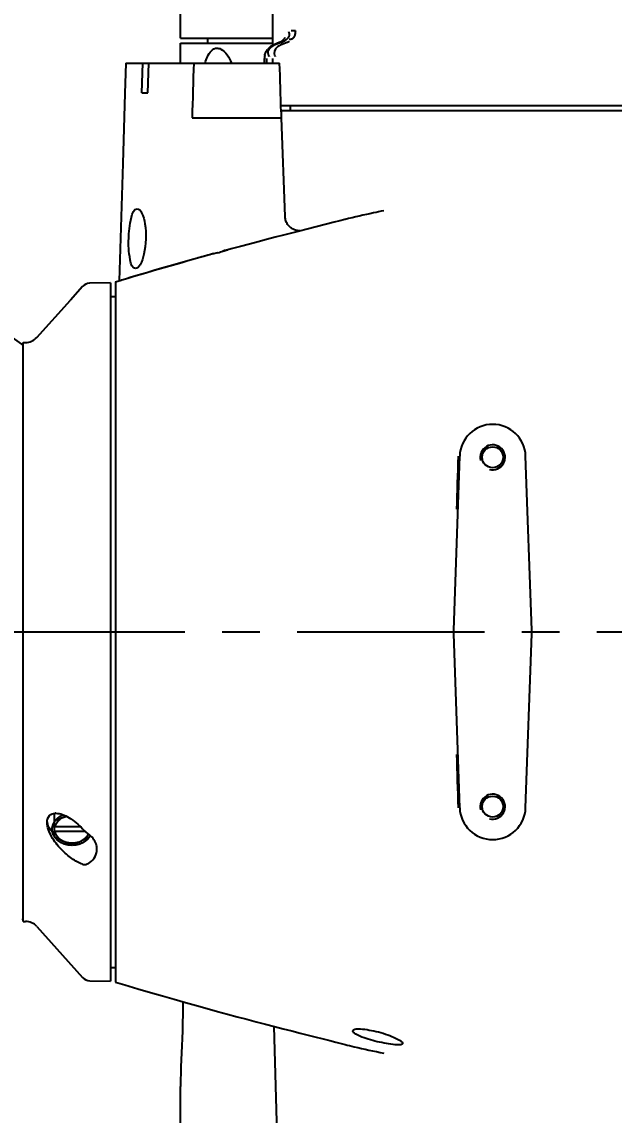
# Model space of a CAD drawing. Header units: millimetres. Extents: x 5828 to 6704, y 123 to 421.
# Drawn here: x 6600.92 to 6606.85, y 225.04 to 236 of the extents above; entities that cross this region are included whole.
import ezdxf

# ---------------------------------------------------------------- set-up
doc = ezdxf.new("R2010")
doc.units = ezdxf.units.MM
doc.linetypes.add('BANKLINE1', pattern=[5.5, 4, -1.5])
doc.linetypes.add('CENTER', pattern=[0.6, 0.375, -0.075, 0.075, -0.075])
doc.layers.add('00_COMPONENTS', color=7, linetype='BANKLINE1')
doc.layers.add('外形图', color=7, linetype='Continuous')
doc.styles.add('微软雅黑', font='msyh.ttc', dxfattribs={"height": 2.1})
doc.dimstyles.new('尺寸标注_1_20比例', dxfattribs={"dimtxt": 2.1, "dimasz": 1.7, "dimexe": 0.5, "dimexo": 0.4, "dimgap": 0.5, "dimtad": 1, "dimdec": 1, "dimlfac": 20, "dimdsep": 46, "dimtxsty": '微软雅黑', "dimcen": 0.09, "dimadec": 0, "dimazin": 0, "dimtp": 0.01, "dimtm": 0.01, "dimtfac": 1, "dimtdec": 1, "dimtofl": 0, "dimtmove": 0, "dimatfit": 3, "dimfxl": 1, "dimtolj": 1, "dimarcsym": 0})

# ---------------------------------------------------------------- blocks, each defined once
blk = doc.blocks.new('*D1537')
at = {"layer": '00_COMPONENTS', "color": 0, "linetype": 'ByBlock', "lineweight": -2, "ltscale": 20}
for p, q in [((6664.494, 238.543), (6655.571, 236.97)), ((6569.885, 229.883), (6574.569, 229.883))]:
    blk.add_line(p, q, dxfattribs=at)
blk.add_arc((6615.38, 229.883), 41.311, 12.358, 177.642, dxfattribs=at)
at = {"layer": '00_COMPONENTS', "color": 0}
for points in [[(6655.456, 238.669), (6656.011, 238.779), (6656.063, 237.056)], [(6573.821, 231.588), (6574.387, 231.577), (6574.069, 229.883)]]:
    blk.add_solid(points, dxfattribs=at)
at = {"layer": 'Defpoints', "color": 0}
for p in [(6631.742, 267.815), (6664.888, 238.613), (6569.485, 229.883), (6615.38, 229.883)]:
    blk.add_point(p, dxfattribs=at)
at = {"layer": '00_COMPONENTS', "color": 0, "insert": (6611.641, 272.621), "char_height": 2.1, "attachment_point": 5, "rotation": 5, "style": '微软雅黑'}
blk.add_mtext('\\A1;-\\A1;170%%d', dxfattribs=at)
blk = doc.blocks.new('*D1538')
at = {"layer": '00_COMPONENTS', "color": 0, "linetype": 'ByBlock', "lineweight": -2, "ltscale": 20}
for p, q in [((6574.469, 229.883), (6574.639, 229.883)), ((6649.886, 223.799), (6656.487, 222.635))]:
    blk.add_line(p, q, dxfattribs=at)
blk.add_arc((6615.38, 229.883), 41.241, 182.3619, 347.6381, dxfattribs=at)
at = {"layer": '00_COMPONENTS', "color": 0}
for points in [[(6574.457, 228.189), (6573.89, 228.177), (6574.139, 229.883)], [(6655.943, 220.999), (6655.387, 221.109), (6655.995, 222.721)]]:
    blk.add_solid(points, dxfattribs=at)
at = {"layer": 'Defpoints', "color": 0}
for p in [(6574.069, 229.883), (6615.38, 229.883), (6649.492, 223.868), (6592.718, 195.426)]:
    blk.add_point(p, dxfattribs=at)
at = {"layer": '00_COMPONENTS', "color": 0, "insert": (6611.924, 190.383), "char_height": 2.1, "attachment_point": 5, "rotation": 355, "style": '微软雅黑'}
blk.add_mtext('\\A1;+\\A1;170%%d', dxfattribs=at)

msp = doc.modelspace()

# ---------------------------------------------------------------- linework, layer by layer
at = {"layer": '外形图', "linetype": 'Continuous'}
for p, q in [((6603.43, 235.7669), (6603.43, 237.7829)), ((6602.505, 235.8329), (6602.505, 236.0829)), ((6602.5051, 235.8329), (6603.43, 235.8329)), ((6602.78, 235.7829), (6602.78, 235.8329)), ((6603.6148, 235.9079), (6603.6552, 235.9079)), ((6602.505, 235.5829), (6602.505, 235.7829)), ((6602.5051, 235.7829), (6603.43, 235.7829)), ((6603.4947, 235.7892), (6603.4395, 235.7669)), ((6603.5128, 235.7884), (6603.4616, 235.7688)), ((6603.5026, 235.7927), (6603.4947, 235.7893)), ((6603.5161, 235.8004), (6603.5026, 235.7927)), ((6603.5729, 235.7884), (6603.5217, 235.7688)), ((6603.3457, 235.5829), (6603.3457, 235.6279)), ((6603.3674, 235.6279), (6603.3674, 235.5829)), ((6603.4276, 235.6279), (6603.4276, 235.5829)), ((6601.9582, 235.5829), (6603.4978, 235.5829)), ((6602.1196, 235.2829), (6602.1271, 235.5829)), ((6602.1798, 235.2829), (6602.1873, 235.5829)), ((6602.1196, 235.2829), (6602.1798, 235.2829)), ((6603.5111, 235.1579), (6612.3298, 235.1579)), ((6603.5126, 235.1079), (6612.2838, 235.1079)), ((6603.513, 235.0943), (6603.5148, 235.0329)), ((6603.605, 235.1579), (6603.605, 235.1079)), ((6602.6216, 235.0329), (6603.5179, 235.0329)), ((6603.5528, 234.045), (6603.5179, 235.0329)), ((6604.0444, 233.9877), (6603.7735, 233.9192)), ((6603.6169, 233.8794), (6603.5358, 233.8586)), ((6603.6963, 233.8996), (6603.6169, 233.8794)), ((6603.7735, 233.9192), (6603.6963, 233.8996)), ((6602.8372, 233.6731), (6602.8405, 233.674)), ((6602.8405, 233.674), (6602.88, 233.6848)), ((6602.8405, 233.674), (6602.8643, 233.6805)), ((6602.9186, 233.6954), (6602.9304, 233.6987)), ((6602.9304, 233.6987), (6602.9414, 233.7017)), ((6602.9414, 233.7017), (6602.9526, 233.7047)), ((6602.6758, 233.6283), (6602.6809, 233.6298)), ((6601.5262, 233.3429), (6601.405, 233.2079)), ((6601.5262, 233.3429), (6601.405, 233.2079)), ((6601.805, 233.3815), (6601.598, 233.376)), ((6601.805, 233.3815), (6601.598, 233.376)), ((6601.805, 233.3815), (6601.805, 226.3829)), ((6601.805, 233.3815), (6601.805, 226.3829)), ((6601.855, 233.3904), (6601.9129, 233.4079)), ((6601.855, 233.3904), (6601.855, 226.3753)), ((6601.9178, 233.4079), (6601.9129, 233.4079)), ((6601.0666, 232.8326), (6601.4036, 233.2079)), ((6601.0666, 232.8326), (6601.4036, 233.2079)), ((6601.4036, 233.2079), (6601.405, 233.2079)), ((6601.4036, 233.2079), (6601.405, 233.2079)), ((6601.805, 233.2439), (6601.855, 233.2439)), ((6601.805, 233.2439), (6601.855, 233.2439)), ((6600.93, 232.7579), (6600.9184, 232.7662)), ((6600.93, 226.9829), (6600.93, 232.7829)), ((6600.93, 226.9829), (6600.93, 232.7829)), ((6600.93, 232.7829), (6600.955, 232.7829)), ((6600.93, 232.7829), (6600.955, 232.7829)), ((6605.2999, 231.6444), (6605.239, 229.9003)), ((6606.0209, 229.9003), (6605.96, 231.6444)), ((6605.239, 229.8654), (6605.2999, 228.1214)), ((6605.96, 228.1214), (6606.0209, 229.8654)), ((6601.245, 228.0633), (6601.2515, 228.0662)), ((6601.245, 227.8318), (6601.245, 228.0633)), ((6601.245, 227.9855), (6601.2444, 227.9846)), ((6601.245, 227.9303), (6601.2476, 227.9299)), ((6601.5072, 227.9296), (6601.245, 227.9296)), ((6601.2476, 227.8829), (6601.245, 227.8833)), ((6601.5069, 227.9299), (6601.2476, 227.9299)), ((6601.555, 227.8829), (6601.2476, 227.8829)), ((6601.595, 227.8501), (6601.595, 227.8318)), ((6600.93, 227.0079), (6600.9182, 226.9994)), ((6600.93, 226.9829), (6600.955, 226.9829)), ((6600.93, 226.9829), (6600.955, 226.9829)), ((6601.0666, 226.9331), (6601.5262, 226.4214)), ((6601.0666, 226.9331), (6601.5262, 226.4214)), ((6601.805, 226.5204), (6601.855, 226.5204)), ((6601.805, 226.5204), (6601.855, 226.5204)), ((6601.598, 226.3883), (6601.805, 226.3829)), ((6601.598, 226.3883), (6601.805, 226.3829)), ((6603.4728, 224.8579), (6603.4447, 225.9307)), ((6603.9991, 225.7895), (6604.0616, 225.7737)), ((6604.0616, 225.7737), (6604.1525, 225.7505)), ((6602.505, 223.9829), (6602.505, 225.3298))]:
    msp.add_line(p, q, dxfattribs=at)
at = {"layer": '外形图', "linetype": 'CENTER', "ltscale": 5}
msp.add_line((6549.6738, 229.8829), (6676.2752, 229.8829), dxfattribs=at)
at = {"layer": '外形图', "linetype": 'Continuous'}
for points in [[(6603.5487, 235.8338), (6603.5493, 235.8352), (6603.5488, 235.8342), (6603.5466, 235.8304), (6603.5426, 235.8246), (6603.5363, 235.8173)], [(6603.5128, 235.7884), (6603.5165, 235.7898), (6603.5201, 235.7914), (6603.5238, 235.7931), (6603.5273, 235.7949), (6603.5309, 235.7968), (6603.5343, 235.7988)], [(6603.5363, 235.8173), (6603.5275, 235.8089), (6603.5161, 235.8004)], [(6603.5945, 235.7988), (6603.591, 235.7968), (6603.5875, 235.7949), (6603.5839, 235.7931), (6603.5803, 235.7914), (6603.5766, 235.7898), (6603.5729, 235.7884)], [(6601.9582, 235.5829), (6601.949, 235.2784), (6601.9384, 234.9286), (6601.9278, 234.5779), (6601.8925, 233.4017)], [(6603.7003, 233.9006), (6603.6947, 233.9008), (6603.6876, 233.9013), (6603.6802, 233.9022), (6603.6725, 233.9036), (6603.6645, 233.9054), (6603.6565, 233.9077), (6603.6484, 233.9106), (6603.6404, 233.914), (6603.6325, 233.9178), (6603.6248, 233.9222), (6603.6173, 233.9271), (6603.61, 233.9325), (6603.6029, 233.9384), (6603.5961, 233.9448), (6603.5897, 233.9517), (6603.5837, 233.9591), (6603.578, 233.9669), (6603.5728, 233.9753), (6603.5681, 233.984), (6603.564, 233.9932), (6603.5604, 234.0028), (6603.5575, 234.0127), (6603.5552, 234.0229), (6603.5536, 234.0335), (6603.5528, 234.045)], [(6604.1522, 234.0152), (6604.0996, 234.0017), (6604.0444, 233.9877)], [(6603.5358, 233.8586), (6603.4527, 233.8371), (6603.368, 233.8151), (6603.2822, 233.7927), (6603.1949, 233.7696), (6603.1055, 233.7459), (6603.0143, 233.7214), (6602.9799, 233.7121)], [(6601.855, 226.3753), (6601.9499, 226.3468), (6602.0793, 226.3083), (6602.2046, 226.2715), (6602.3255, 226.2364), (6602.4424, 226.2029), (6602.5558, 226.1708), (6602.6656, 226.14), (6602.772, 226.1105), (6602.8756, 226.082), (6602.9764, 226.0546), (6603.0744, 226.0282), (6603.1703, 226.0027), (6603.2642, 225.9778), (6603.3559, 225.9538), (6603.4456, 225.9305), (6603.5337, 225.9077), (6603.6197, 225.8857), (6603.7026, 225.8645), (6603.7827, 225.8442), (6603.9991, 225.7895)], [(6602.529, 226.1784), (6602.5289, 226.1424), (6602.5278, 226.0519), (6602.5262, 225.9674), (6602.5242, 225.8882), (6602.5218, 225.8111), (6602.519, 225.7366), (6602.5162, 225.6653), (6602.5103, 225.5265)], [(6602.5103, 225.5265), (6602.5077, 225.4607), (6602.5058, 225.3976), (6602.505, 225.3375), (6602.505, 225.3301)]]:
    msp.add_lwpolyline(points, dxfattribs=at)
for centre in [(6605.63, 231.6329), (6605.63, 228.1329)]:
    msp.add_circle(centre, 0.105, dxfattribs=at)
for centre, radius, start, end in [((6603.5001, 235.6233), 0.1561, 126.59949, 140.35291), ((6603.5421, 235.5579), 0.2258, 110.89588, 116.00762), ((6603.5008, 235.6275), 0.1549, 168.96212, 179.87344), ((6814.6143, 229.0802), 212.0762, 178.24293, 178.391586), ((6385.8716, 228.5709), 217.7392, 1.716829, 1.845448), ((6612.9185, 196.7312), 38.2909, 105.19849, 106.6959), ((6608.5151, 212.8909), 21.5439, 105.28081, 105.71227), ((6601.8553, 237.4578), 3.9116, 285.18564, 285.95482), ((6613.2305, 195.8975), 39.1793, 105.6282, 106.78344), ((6596.2545, 226.2476), 8.0152, 54.41758, 64.51415), ((6601.6006, 233.2761), 0.1, 135.4794, 138.07691), ((6601.6006, 233.2761), 0.1, 135.4794, 138.07691), ((6601.6006, 233.2762), 0.0999, 91.50157, 94.09935), ((6601.6006, 233.2762), 0.0999, 91.50157, 94.09935), ((6600.955, 232.9329), 0.15, 270, 318.06596), ((6600.955, 232.9329), 0.15, 270, 318.06596), ((6605.63, 231.6329), 0.3302, 2, 178), ((6605.63, 231.6329), 0.125, 255, 195), ((6605.63, 228.1329), 0.125, 255, 195), ((6601.2584, 227.9364), 0.1301, 90.65752, 93.03696), ((6601.2584, 227.9364), 0.1301, 90.65752, 93.03696), ((6605.63, 228.1329), 0.3302, 182, 358), ((6601.3273, 228.0004), 0.1573, 187.10168, 193.91039), ((6601.3273, 228.0004), 0.1573, 187.10168, 193.91039), ((6600.7887, 229.273), 1.3617, 289.57675, 290.31037), ((6600.8881, 229.0079), 1.0787, 294.32891, 295.99582), ((6602.0439, 229.2895), 1.6623, 241.27332, 241.91559), ((6600.796, 229.2895), 1.6623, 298.08441, 298.72668), ((6600.955, 226.8329), 0.15, 41.93404, 90), ((6600.955, 226.8329), 0.15, 41.93404, 90), ((6601.6006, 226.4883), 0.1, 221.93404, 268.5), ((6601.6006, 226.4883), 0.1, 221.93404, 268.5)]:
    msp.add_arc(centre, radius, start, end, dxfattribs=at)
for centre, major_axis in [((6605.7389, 229.8829), (0.5002, 0)), ((6605.521, 229.8829), (-0.5002, 0))]:
    msp.add_ellipse(centre, major_axis=major_axis, ratio=0.9996569, start_param=3.106698, end_param=3.1764873, dxfattribs=at)
for points, knots in [([(6603.5697, 235.8219), (6603.5739, 235.8253), (6603.5818, 235.8324), (6603.5883, 235.8409), (6603.5908, 235.8454)], [0, 0, 0, 0, 0.5113409, 1, 1, 1, 1]), ([(6603.594, 235.8853), (6603.5934, 235.8869), (6603.5922, 235.8901), (6603.5907, 235.8932), (6603.5898, 235.8947)], [0, 0, 0, 0, 0.4847762, 1, 1, 1, 1]), ([(6603.5908, 235.8454), (6603.5922, 235.8477), (6603.5945, 235.8525), (6603.5959, 235.8577), (6603.5964, 235.8604)], [0, 0, 0, 0, 0.4994253, 1, 1, 1, 1]), ([(6603.5964, 235.8604), (6603.5971, 235.8643), (6603.5974, 235.8728), (6603.5955, 235.8811), (6603.594, 235.8853)], [0, 0, 0, 0, 0.4716551, 1, 1, 1, 1]), ([(6603.6259, 235.8262), (6603.6228, 235.8243), (6603.6158, 235.8212), (6603.6084, 235.8196), (6603.6044, 235.819)], [0, 0, 0, 0, 0.4674989, 1, 1, 1, 1]), ([(6603.6524, 235.878), (6603.6511, 235.8678), (6603.6475, 235.8479), (6603.6342, 235.8311), (6603.6259, 235.8262)], [0, 0, 0, 0, 0.516728, 1, 1, 1, 1]), ([(6603.6552, 235.9079), (6603.6548, 235.9029), (6603.654, 235.893), (6603.6531, 235.883), (6603.6524, 235.878)], [0, 0, 0, 0, 0.4976059, 1, 1, 1, 1]), ([(6602.7528, 235.5815), (6602.759, 235.6037), (6602.7776, 235.6633), (6602.8283, 235.7329), (6602.8712, 235.7329)], [0, 0, 0, 0, 0.349585, 1, 1, 1, 1]), ([(6602.8712, 235.7329), (6602.884, 235.7329), (6602.955, 235.7102), (6602.9922, 235.6372), (6603.0149, 235.5832)], [0, 0, 0, 0, 0.1799322, 1, 1, 1, 1]), ([(6603.3599, 235.6916), (6603.3626, 235.6972), (6603.3686, 235.7081), (6603.3759, 235.7181), (6603.3799, 235.7229)], [0, 0, 0, 0, 0.4997567, 1, 1, 1, 1]), ([(6603.3951, 235.726), (6603.3926, 235.7232), (6603.3882, 235.7173), (6603.3847, 235.7108), (6603.3833, 235.7074)], [0, 0, 0, 0, 0.5074465, 1, 1, 1, 1]), ([(6603.4259, 235.7514), (6603.4201, 235.7478), (6603.4091, 235.7402), (6603.3994, 235.731), (6603.3951, 235.726)], [0, 0, 0, 0, 0.50804, 1, 1, 1, 1]), ([(6603.407, 235.7486), (6603.412, 235.7523), (6603.4225, 235.7592), (6603.4338, 235.7646), (6603.4395, 235.7669)], [0, 0, 0, 0, 0.5028591, 1, 1, 1, 1]), ([(6603.4431, 235.7608), (6603.4402, 235.7594), (6603.4344, 235.7564), (6603.4287, 235.7531), (6603.4259, 235.7514)], [0, 0, 0, 0, 0.4961814, 1, 1, 1, 1]), ([(6603.4861, 235.7514), (6603.4833, 235.7497), (6603.4778, 235.7461), (6603.4726, 235.7423), (6603.4701, 235.7402)], [0, 0, 0, 0, 0.5016056, 1, 1, 1, 1]), ([(6603.5217, 235.7688), (6603.5157, 235.7665), (6603.5035, 235.7613), (6603.4919, 235.755), (6603.4861, 235.7514)], [0, 0, 0, 0, 0.4842766, 1, 1, 1, 1]), ([(6603.5343, 235.7988), (6603.5382, 235.8011), (6603.5462, 235.8058), (6603.554, 235.8107), (6603.5579, 235.8134)], [0, 0, 0, 0, 0.4866091, 1, 1, 1, 1]), ([(6603.5579, 235.8134), (6603.5599, 235.8147), (6603.5639, 235.8175), (6603.5678, 235.8204), (6603.5697, 235.8219)], [0, 0, 0, 0, 0.5006056, 1, 1, 1, 1]), ([(6603.6044, 235.819), (6603.6029, 235.8188), (6603.5997, 235.8185), (6603.5965, 235.8183), (6603.5949, 235.8183)], [0, 0, 0, 0, 0.485939, 1, 1, 1, 1]), ([(6603.3487, 235.6572), (6603.3499, 235.6631), (6603.3529, 235.6749), (6603.3574, 235.6862), (6603.3599, 235.6916)], [0, 0, 0, 0, 0.4999436, 1, 1, 1, 1]), ([(6603.3833, 235.7074), (6603.3803, 235.7003), (6603.3771, 235.6834), (6603.3826, 235.667), (6603.3867, 235.6592)], [0, 0, 0, 0, 0.4655783, 1, 1, 1, 1]), ([(6603.3867, 235.6592), (6603.3877, 235.6574), (6603.3898, 235.6538), (6603.3922, 235.6504), (6603.3934, 235.6486)], [0, 0, 0, 0, 0.4847534, 1, 1, 1, 1]), ([(6603.4469, 235.6592), (6603.4478, 235.6574), (6603.4499, 235.6538), (6603.4523, 235.6504), (6603.4536, 235.6486)], [0, 0, 0, 0, 0.4847534, 1, 1, 1, 1]), ([(6602.0561, 233.5234), (6602.0223, 233.5234), (6601.9859, 233.6657), (6601.9845, 233.824), (6601.9958, 233.9847), (6602.038, 234.1234), (6602.0725, 234.1234)], [0, 0, 0, 0, 0.159858, 0.4986066, 0.8371443, 1, 1, 1, 1]), ([(6602.0725, 234.1234), (6602.0922, 234.1234), (6602.1329, 234.0628), (6602.1429, 234.0101), (6602.1491, 233.9719)], [0, 0, 0, 0, 0.3375649, 1, 1, 1, 1]), ([(6604.5403, 234.1029), (6604.5059, 234.0958), (6604.3762, 234.0688), (6604.247, 234.0396), (6604.1527, 234.0153)], [0, 0, 0, 0, 0.265105, 1, 1, 1, 1]), ([(6602.1491, 233.9719), (6602.1654, 233.872), (6602.1577, 233.7246), (6602.1172, 233.5803), (6602.0758, 233.5234), (6602.0561, 233.5234)], [0, 0, 0, 0, 0.6375654, 0.8759646, 1, 1, 1, 1]), ([(6602.98, 233.7118), (6602.9799, 233.7071), (6602.9533, 233.7093), (6602.9426, 233.7004), (6602.9306, 233.6969)], [0, 0, 0, 0, 0.2739604, 1, 1, 1, 1]), ([(6602.9526, 233.7047), (6602.9593, 233.7065), (6602.9668, 233.7054), (6602.9787, 233.7139), (6602.98, 233.7118)], [0, 0, 0, 0, 0.737042, 1, 1, 1, 1]), ([(6601.17, 227.9749), (6601.17, 227.9991), (6601.1829, 228.0492), (6601.2309, 228.0653), (6601.2515, 228.0664)], [0, 0, 0, 0, 0.5399284, 1, 1, 1, 1]), ([(6601.17, 227.9749), (6601.17, 227.9991), (6601.1829, 228.0492), (6601.2309, 228.0653), (6601.2515, 228.0664)], [0, 0, 0, 0, 0.5399284, 1, 1, 1, 1]), ([(6601.335, 228.0499), (6601.3327, 228.0489), (6601.3282, 228.0471), (6601.3231, 228.045), (6601.3197, 228.0436), (6601.318, 228.0429), (6601.3164, 228.0422), (6601.3143, 228.041), (6601.3116, 228.0397), (6601.3084, 228.038), (6601.3052, 228.0363), (6601.3025, 228.0349), (6601.3004, 228.0339), (6601.2989, 228.0329), (6601.2974, 228.032), (6601.2944, 228.0301), (6601.291, 228.0279), (6601.2875, 228.0257), (6601.2855, 228.0244), (6601.284, 228.0235), (6601.2827, 228.0223), (6601.2808, 228.0209), (6601.2775, 228.0183), (6601.2743, 228.0157), (6601.2715, 228.0135), (6601.2703, 228.0126), (6601.2694, 228.0119), (6601.2686, 228.0111), (6601.2672, 228.0097), (6601.2652, 228.0078), (6601.2628, 228.0054), (6601.2604, 228.0031), (6601.2584, 228.0011), (6601.2567, 227.9996), (6601.2556, 227.9983), (6601.2546, 227.9971), (6601.2524, 227.9945), (6601.2492, 227.9906), (6601.2464, 227.9872), (6601.245, 227.9855)], [0, 0, 0, 0, 0.0625, 0.125, 0.140625, 0.15625, 0.171875, 0.1875, 0.21875, 0.25, 0.28125, 0.3125, 0.328125, 0.34375, 0.359375, 0.375, 0.4375, 0.46875, 0.484375, 0.5, 0.515625, 0.53125, 0.5625, 0.625, 0.640625, 0.65625, 0.6640625, 0.671875, 0.6875, 0.71875, 0.75, 0.78125, 0.8125, 0.828125, 0.84375, 0.859375, 0.875, 0.9375, 1, 1, 1, 1]), ([(6601.2569, 228.0665), (6601.3037, 228.0671), (6601.4064, 228.0219), (6601.4863, 227.953), (6601.5262, 227.9098)], [0, 0, 0, 0, 0.4433756, 1, 1, 1, 1]), ([(6601.2569, 228.0665), (6601.3037, 228.0671), (6601.4064, 228.0219), (6601.4863, 227.953), (6601.5262, 227.9098)], [0, 0, 0, 0, 0.4433756, 1, 1, 1, 1]), ([(6601.5262, 227.5556), (6601.4883, 227.5687), (6601.411, 227.6128), (6601.3043, 227.706), (6601.2123, 227.8248), (6601.17, 227.9249), (6601.17, 227.9749)], [0, 0, 0, 0, 0.2105612, 0.4599265, 0.7378284, 1, 1, 1, 1]), ([(6601.5262, 227.5556), (6601.4883, 227.5687), (6601.411, 227.6128), (6601.3043, 227.706), (6601.2123, 227.8248), (6601.17, 227.9249), (6601.17, 227.9749)], [0, 0, 0, 0, 0.2105612, 0.4599265, 0.7378284, 1, 1, 1, 1]), ([(6601.2448, 227.8602), (6601.236, 227.867), (6601.2047, 227.8946), (6601.1819, 227.9327), (6601.1745, 227.9625)], [0, 0, 0, 0, 0.2651423, 1, 1, 1, 1]), ([(6601.2448, 227.8602), (6601.236, 227.867), (6601.2047, 227.8946), (6601.1819, 227.9327), (6601.1745, 227.9625)], [0, 0, 0, 0, 0.2651423, 1, 1, 1, 1]), ([(6601.2444, 227.9846), (6601.2426, 227.9815), (6601.24, 227.9769), (6601.2365, 227.9707), (6601.2339, 227.966), (6601.2317, 227.9622), (6601.23, 227.9591), (6601.2287, 227.9567), (6601.2275, 227.9548), (6601.2272, 227.9531), (6601.2267, 227.9514), (6601.2261, 227.9493), (6601.2252, 227.9459), (6601.2241, 227.9417), (6601.2227, 227.9367), (6601.2214, 227.9316), (6601.2203, 227.9274), (6601.2195, 227.9247), (6601.2192, 227.9234), (6601.2189, 227.9226), (6601.219, 227.9215), (6601.219, 227.9202), (6601.219, 227.9185), (6601.219, 227.9163), (6601.219, 227.9137), (6601.219, 227.9103), (6601.219, 227.906), (6601.219, 227.9017), (6601.219, 227.8982), (6601.219, 227.8957), (6601.219, 227.8935), (6601.219, 227.8918), (6601.2191, 227.8905), (6601.219, 227.8894), (6601.2193, 227.8886), (6601.2196, 227.8873), (6601.2204, 227.8846), (6601.2216, 227.8804), (6601.2229, 227.8753), (6601.2243, 227.8703), (6601.2255, 227.8661), (6601.2264, 227.8627), (6601.227, 227.8606), (6601.2275, 227.8589), (6601.2279, 227.8572), (6601.229, 227.8553), (6601.2304, 227.8529), (6601.2322, 227.8498), (6601.2344, 227.8458), (6601.2371, 227.8411), (6601.2394, 227.8372), (6601.2412, 227.834), (6601.2425, 227.8317), (6601.2437, 227.8297), (6601.2444, 227.8283), (6601.2449, 227.8276), (6601.2452, 227.8269), (6601.2457, 227.8265), (6601.2463, 227.8258), (6601.2475, 227.8246), (6601.249, 227.8229), (6601.251, 227.8208), (6601.2535, 227.8181), (6601.2567, 227.8146), (6601.2605, 227.8105), (6601.2637, 227.8071), (6601.2662, 227.8044), (6601.2682, 227.8023), (6601.2697, 227.8006), (6601.2714, 227.7995), (6601.273, 227.7983), (6601.2751, 227.7969), (6601.2783, 227.7946), (6601.2824, 227.7917), (6601.2873, 227.7882), (6601.2922, 227.7848), (6601.2963, 227.7819), (6601.299, 227.78), (6601.3002, 227.7791), (6601.301, 227.7785), (6601.3022, 227.778), (6601.3036, 227.7774), (6601.3055, 227.7765), (6601.3079, 227.7754), (6601.3108, 227.7741), (6601.3146, 227.7724), (6601.3193, 227.7703), (6601.3241, 227.7681), (6601.3279, 227.7664), (6601.3308, 227.7651), (6601.3331, 227.764), (6601.335, 227.7631), (6601.3365, 227.7625), (6601.3376, 227.7619), (6601.3387, 227.7617), (6601.3403, 227.7613), (6601.3437, 227.7604), (6601.3489, 227.7591), (6601.3552, 227.7575), (6601.3615, 227.7559), (6601.3667, 227.7546), (6601.3709, 227.7535), (6601.3735, 227.7528), (6601.3756, 227.7523), (6601.3777, 227.7517), (6601.3804, 227.7515), (6601.3837, 227.7512), (6601.3881, 227.7509), (6601.3936, 227.7504), (6601.4002, 227.7499), (6601.409, 227.7492), (6601.4156, 227.7486), (6601.42, 227.7483)], [0, 0, 0, 0, 0.03125, 0.046875, 0.0625, 0.078125, 0.0859375, 0.09375, 0.1015625, 0.1054688, 0.109375, 0.1171875, 0.125, 0.140625, 0.15625, 0.171875, 0.1875, 0.1953125, 0.1972656, 0.1992188, 0.203125, 0.2070312, 0.2109375, 0.21875, 0.2265625, 0.234375, 0.25, 0.265625, 0.2734375, 0.28125, 0.2890625, 0.2929688, 0.296875, 0.3007812, 0.3027344, 0.3046875, 0.3125, 0.328125, 0.34375, 0.359375, 0.375, 0.3828125, 0.390625, 0.3945312, 0.3984375, 0.40625, 0.4140625, 0.421875, 0.4375, 0.453125, 0.46875, 0.4765625, 0.484375, 0.4921875, 0.4960938, 0.4980469, 0.5, 0.5019531, 0.5039062, 0.5078125, 0.515625, 0.5234375, 0.53125, 0.546875, 0.5625, 0.578125, 0.5859375, 0.59375, 0.6015625, 0.6054688, 0.609375, 0.6171875, 0.625, 0.640625, 0.65625, 0.671875, 0.6875, 0.6953125, 0.6972656, 0.6992188, 0.703125, 0.7070312, 0.7109375, 0.71875, 0.7265625, 0.734375, 0.75, 0.765625, 0.7734375, 0.78125, 0.7890625, 0.7929688, 0.796875, 0.8007812, 0.8027344, 0.8046875, 0.8125, 0.828125, 0.84375, 0.859375, 0.875, 0.8828125, 0.890625, 0.8945312, 0.8984375, 0.90625, 0.9140625, 0.921875, 0.9375, 0.953125, 0.96875, 1, 1, 1, 1]), ([(6601.2764, 227.9847), (6601.2693, 227.9767), (6601.2572, 227.9596), (6601.2498, 227.9398), (6601.2476, 227.9299)], [0, 0, 0, 0, 0.5109859, 1, 1, 1, 1]), ([(6601.3325, 228.025), (6601.3266, 228.0223), (6601.3031, 228.012), (6601.2793, 228.0026), (6601.2614, 227.9959)], [0, 0, 0, 0, 0.2533856, 1, 1, 1, 1]), ([(6601.3325, 228.025), (6601.327, 228.0225), (6601.3064, 228.012), (6601.2878, 227.9975), (6601.2764, 227.9847)], [0, 0, 0, 0, 0.2600708, 1, 1, 1, 1]), ([(6601.3649, 228.0364), (6601.3621, 228.0357), (6601.351, 228.0326), (6601.3403, 228.0285), (6601.3325, 228.025)], [0, 0, 0, 0, 0.2529652, 1, 1, 1, 1]), ([(6601.2476, 227.8829), (6601.2498, 227.873), (6601.2572, 227.8532), (6601.2693, 227.8361), (6601.2764, 227.8281)], [0, 0, 0, 0, 0.4890141, 1, 1, 1, 1]), ([(6601.2764, 227.8281), (6601.2801, 227.8239), (6601.2965, 227.8076), (6601.3165, 227.795), (6601.3325, 227.7878)], [0, 0, 0, 0, 0.2409748, 1, 1, 1, 1]), ([(6601.42, 227.7483), (6601.4246, 227.7486), (6601.4316, 227.7491), (6601.4409, 227.7498), (6601.4467, 227.7502), (6601.4513, 227.7505), (6601.4542, 227.7507), (6601.4563, 227.7509), (6601.4574, 227.751), (6601.4586, 227.7513), (6601.46, 227.7516), (6601.4623, 227.7521), (6601.4651, 227.7527), (6601.4697, 227.7538), (6601.4754, 227.7551), (6601.4811, 227.7563), (6601.4857, 227.7574), (6601.4886, 227.758), (6601.4908, 227.7585), (6601.4923, 227.7588), (6601.4934, 227.7591), (6601.4945, 227.7595), (6601.4963, 227.7602), (6601.499, 227.7612), (6601.5032, 227.7629), (6601.5086, 227.765), (6601.5139, 227.7671), (6601.5181, 227.7688), (6601.5213, 227.7701), (6601.5239, 227.7711), (6601.5258, 227.7718), (6601.5268, 227.7723), (6601.5277, 227.7725), (6601.5283, 227.773), (6601.5293, 227.7736), (6601.5309, 227.7746), (6601.5333, 227.776), (6601.5361, 227.7777), (6601.5399, 227.78), (6601.5437, 227.7822), (6601.5474, 227.7845), (6601.5502, 227.7862), (6601.5531, 227.7879), (6601.5554, 227.7893), (6601.5571, 227.7903), (6601.558, 227.7909), (6601.5588, 227.7916), (6601.5598, 227.7925), (6601.5613, 227.7939), (6601.5633, 227.7956), (6601.5665, 227.7984), (6601.5704, 227.8019), (6601.5744, 227.8053), (6601.5775, 227.8081), (6601.5795, 227.8099), (6601.5811, 227.8113), (6601.582, 227.8121), (6601.5829, 227.8128), (6601.5835, 227.8136), (6601.5846, 227.815), (6601.5861, 227.8171), (6601.5886, 227.8203), (6601.5917, 227.8244), (6601.5966, 227.8309), (6601.6003, 227.8358), (6601.6028, 227.8391)], [0, 0, 0, 0, 0.0625, 0.09375, 0.125, 0.140625, 0.15625, 0.1640625, 0.1679688, 0.171875, 0.1796875, 0.1875, 0.203125, 0.21875, 0.25, 0.28125, 0.296875, 0.3125, 0.3203125, 0.328125, 0.3320312, 0.3359375, 0.34375, 0.359375, 0.375, 0.40625, 0.4375, 0.453125, 0.46875, 0.484375, 0.4921875, 0.4960938, 0.5, 0.5039062, 0.5078125, 0.515625, 0.53125, 0.546875, 0.5625, 0.59375, 0.609375, 0.625, 0.640625, 0.65625, 0.6640625, 0.6679688, 0.671875, 0.6796875, 0.6875, 0.703125, 0.71875, 0.75, 0.78125, 0.796875, 0.8125, 0.8203125, 0.828125, 0.8320312, 0.8359375, 0.84375, 0.859375, 0.875, 0.90625, 0.9375, 1, 1, 1, 1]), ([(6601.5075, 227.7878), (6601.5129, 227.7903), (6601.5335, 227.8008), (6601.5522, 227.8153), (6601.5636, 227.8281)], [0, 0, 0, 0, 0.2600708, 1, 1, 1, 1]), ([(6601.5636, 227.8281), (6601.5657, 227.8305), (6601.5736, 227.84), (6601.5802, 227.8507), (6601.5842, 227.859)], [0, 0, 0, 0, 0.2558129, 1, 1, 1, 1]), ([(6601.67, 227.7063), (6601.67, 227.7191), (6601.6633, 227.773), (6601.6294, 227.8211), (6601.598, 227.8476)], [0, 0, 0, 0, 0.2378664, 1, 1, 1, 1]), ([(6601.67, 227.7063), (6601.67, 227.7191), (6601.6633, 227.773), (6601.6294, 227.8211), (6601.598, 227.8476)], [0, 0, 0, 0, 0.2378664, 1, 1, 1, 1]), ([(6601.6028, 227.8391), (6601.6031, 227.8395), (6601.6034, 227.84), (6601.6037, 227.8406), (6601.604, 227.841), (6601.6043, 227.8415), (6601.6045, 227.8419)], [0, 0, 0, 0, 0.5, 0.625, 0.75, 1, 1, 1, 1]), ([(6601.2614, 227.823), (6601.2672, 227.8198), (6601.2907, 227.8075), (6601.3144, 227.7959), (6601.3325, 227.7878)], [0, 0, 0, 0, 0.2523318, 1, 1, 1, 1]), ([(6601.3325, 227.7878), (6601.3397, 227.7845), (6601.3685, 227.7719), (6601.3979, 227.7606), (6601.42, 227.7528)], [0, 0, 0, 0, 0.2541214, 1, 1, 1, 1]), ([(6601.3325, 227.7878), (6601.3392, 227.7848), (6601.3671, 227.774), (6601.3974, 227.7694), (6601.42, 227.7694)], [0, 0, 0, 0, 0.2451072, 1, 1, 1, 1]), ([(6601.42, 227.7528), (6601.4273, 227.7554), (6601.4568, 227.7661), (6601.4859, 227.778), (6601.5075, 227.7878)], [0, 0, 0, 0, 0.2460756, 1, 1, 1, 1]), ([(6601.42, 227.7694), (6601.4276, 227.7694), (6601.4575, 227.771), (6601.4871, 227.7786), (6601.5075, 227.7878)], [0, 0, 0, 0, 0.2547779, 1, 1, 1, 1]), ([(6601.5075, 227.7878), (6601.5134, 227.7905), (6601.5374, 227.8016), (6601.561, 227.8136), (6601.5786, 227.823)], [0, 0, 0, 0, 0.2474437, 1, 1, 1, 1]), ([(6601.598, 227.5728), (6601.6195, 227.5889), (6601.6562, 227.6283), (6601.67, 227.6811), (6601.67, 227.7063)], [0, 0, 0, 0, 0.5158248, 1, 1, 1, 1]), ([(6601.598, 227.5728), (6601.6195, 227.5889), (6601.6562, 227.6283), (6601.67, 227.6811), (6601.67, 227.7063)], [0, 0, 0, 0, 0.5158248, 1, 1, 1, 1]), ([(6601.5262, 227.5556), (6601.5316, 227.5537), (6601.5569, 227.5498), (6601.5823, 227.5612), (6601.598, 227.5728)], [0, 0, 0, 0, 0.2249504, 1, 1, 1, 1]), ([(6601.5262, 227.5556), (6601.5316, 227.5537), (6601.5569, 227.5498), (6601.5823, 227.5612), (6601.598, 227.5728)], [0, 0, 0, 0, 0.2249504, 1, 1, 1, 1]), ([(6604.23, 225.8861), (6604.23, 225.8946), (6604.2626, 225.9098), (6604.3446, 225.9048), (6604.4606, 225.8855), (6604.5754, 225.8489), (6604.6528, 225.8182), (6604.7005, 225.7923), (6604.73, 225.771), (6604.73, 225.7609)], [0, 0, 0, 0, 0.0472411, 0.1523271, 0.4921748, 0.6743122, 0.8314211, 0.9441516, 1, 1, 1, 1]), ([(6604.73, 225.7609), (6604.73, 225.7531), (6604.6951, 225.7424), (6604.6173, 225.7509), (6604.4729, 225.774), (6604.3355, 225.8161), (6604.258, 225.8533), (6604.23, 225.8758), (6604.23, 225.8861)], [0, 0, 0, 0, 0.0439998, 0.1493323, 0.4907585, 0.8303752, 0.9424582, 1, 1, 1, 1]), ([(6604.153, 225.7503), (6604.1831, 225.7426), (6604.3116, 225.7109), (6604.4411, 225.6832), (6604.5403, 225.6629)], [0, 0, 0, 0, 0.2347078, 1, 1, 1, 1])]:
    msp.add_open_spline(points, degree=3, knots=knots, dxfattribs=at)
for points in [[(6603.4701, 235.7402), (6603.4482, 235.7227), (6603.4336, 235.684), (6603.4469, 235.6592)], [(6601.5935, 233.3758), (6601.57, 233.3741), (6601.5458, 233.363), (6601.5293, 233.3462)], [(6601.5935, 233.3758), (6601.57, 233.3741), (6601.5458, 233.363), (6601.5293, 233.3462)], [(6605.2845, 231.6449), (6605.2792, 231.4672), (6605.2737, 231.2895), (6605.2681, 231.1117)], [(6605.2681, 228.654), (6605.2737, 228.4763), (6605.2792, 228.2986), (6605.2845, 228.1208)], [(6601.598, 227.8476), (6601.5738, 227.868), (6601.5477, 227.8866), (6601.5262, 227.9098)], [(6601.598, 227.8476), (6601.5738, 227.868), (6601.5477, 227.8866), (6601.5262, 227.9098)]]:
    msp.add_open_spline(points, degree=3, dxfattribs=at)

# ---------------------------------------------------------------- dimensions: what is measured, and where the dimension line sits
at = {"layer": '00_COMPONENTS', "linetype": 'ByBlock', "ltscale": 20}
for base, p1, p2, text, picture, middle in [((6631.7423, 267.8151), (6569.4847, 229.8829), (6664.8882, 238.6125), '\\A1;-<>', '*D1537', (6611.6409, 272.6211)), ((6592.7175, 195.4263), (6574.0692, 229.8829), (6649.492, 223.868), '\\A1;+<>', '*D1538', (6611.9242, 190.3832))]:
    dim = msp.add_angular_dim_3p(base=base, center=(6615.38, 229.8829), p1=p1, p2=p2, text=text, dimstyle='尺寸标注_1_20比例', dxfattribs=at)
    dim.commit()
    dim.dimension.update_dxf_attribs({"geometry": picture, "text_midpoint": middle})

doc.saveas('drawing.dxf')
